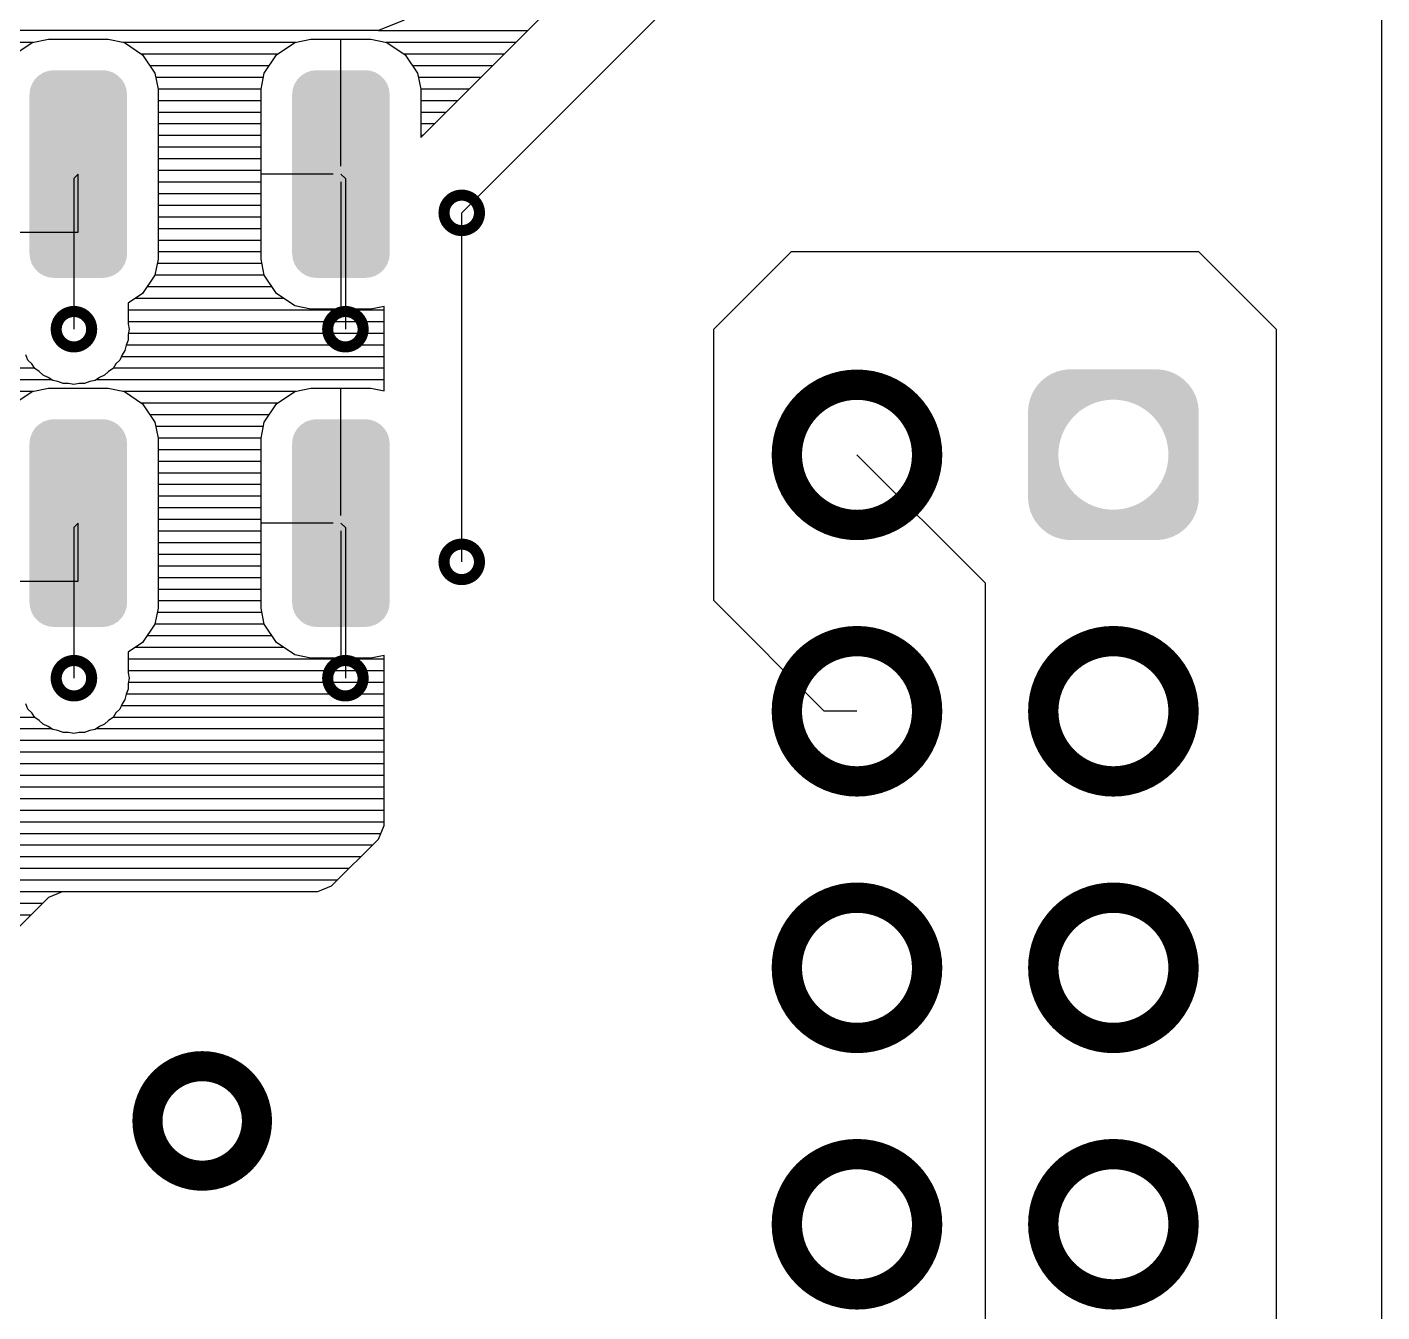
# Model space of a CAD drawing. Extents: x 295 to 953, y 10 to 290.
# Drawn here: x 756.11 to 800.48, y 148.31 to 190.38 of the extents above; entities that cross this region are included whole.
import ezdxf

# ---------------------------------------------------------------- set-up
doc = ezdxf.new("R2010")
doc.units = 0
doc.header["$LTSCALE"] = 5
doc.header["$MEASUREMENT"] = 0
doc.layers.get('0').update_dxf_attribs({"linetype": 'CONTINUOUS', "lineweight": 25})
doc.layers.add('130409_DV-DPH-A6_TOP', color=5, linetype='CONTINUOUS')

msp = doc.modelspace()

# ---------------------------------------------------------------- linework, layer by layer
for points, const_width in [([(769.762, 184.3, 1), (770.923, 184.3, 1)], 0.363), ([(757.062, 180.49, 1), (758.223, 180.49, 1)], 0.363), ([(765.952, 180.49, 1), (767.113, 180.49, 1)], 0.363), ([(780.989, 176.375, 1), (785.584, 176.375, 1)], 0.993), ([(769.762, 172.87, 1), (770.923, 172.87, 1)], 0.363), ([(780.989, 167.978, 1), (785.584, 167.978, 1)], 0.993), ([(789.386, 167.978, 1), (793.981, 167.978, 1)], 0.993), ([(757.062, 169.06, 1), (758.223, 169.06, 1)], 0.363), ([(765.952, 169.06, 1), (767.113, 169.06, 1)], 0.363), ([(780.989, 159.576, 1), (785.584, 159.576, 1)], 0.993), ([(789.386, 159.576, 1), (793.981, 159.576, 1)], 0.993), ([(760.05, 154.562, 1), (763.637, 154.562, 1)], 0.986), ([(780.989, 151.178, 1), (785.584, 151.178, 1)], 0.993), ([(789.386, 151.178, 1), (793.981, 151.178, 1)], 0.993)]:
    msp.add_lwpolyline(points, format="xyb", close=True, dxfattribs=dict(const_width=const_width))
for points in [[(756.268, 188.52), (756.358, 188.665), (759.302, 188.52), (759.211, 188.665)], [(756.358, 188.665), (756.365, 188.672), (759.211, 188.665), (759.206, 188.672)], [(756.365, 188.672), (756.484, 188.793), (759.206, 188.672), (759.084, 188.793)], [(756.484, 188.793), (756.493, 188.799), (759.084, 188.793), (759.078, 188.799)], [(756.493, 188.799), (756.636, 188.89), (759.078, 188.799), (758.932, 188.89)], [(756.636, 188.89), (756.647, 188.894), (758.932, 188.89), (758.926, 188.894)], [(756.647, 188.894), (756.806, 188.95), (758.926, 188.894), (758.761, 188.95)], [(756.806, 188.95), (756.822, 188.952), (758.761, 188.95), (758.755, 188.952)], [(756.822, 188.952), (756.985, 188.971), (758.755, 188.952), (758.585, 188.971)], [(764.869, 188.52), (764.958, 188.665), (767.903, 188.52), (767.811, 188.665)], [(764.958, 188.665), (764.965, 188.672), (767.811, 188.665), (767.807, 188.672)], [(764.965, 188.672), (765.085, 188.793), (767.807, 188.672), (767.684, 188.793)], [(765.085, 188.793), (765.093, 188.799), (767.684, 188.793), (767.679, 188.799)], [(765.093, 188.799), (765.237, 188.89), (767.679, 188.799), (767.532, 188.89)], [(765.237, 188.89), (765.247, 188.894), (767.532, 188.89), (767.526, 188.894)], [(765.247, 188.894), (765.406, 188.95), (767.526, 188.894), (767.361, 188.95)], [(765.406, 188.95), (765.423, 188.952), (767.361, 188.95), (767.356, 188.952)], [(765.423, 188.952), (765.585, 188.971), (767.356, 188.952), (767.185, 188.971)], [(756.185, 182.969), (756.185, 188.171), (759.385, 182.969), (759.385, 188.171)], [(756.187, 188.171), (756.205, 188.341), (759.382, 188.171), (759.363, 188.341)], [(756.205, 188.341), (756.208, 188.35), (759.363, 188.341), (759.362, 188.35)], [(756.208, 188.35), (756.263, 188.512), (759.362, 188.35), (759.305, 188.512)], [(756.263, 188.512), (756.268, 188.52), (759.305, 188.512), (759.302, 188.52)], [(764.785, 182.969), (764.785, 188.171), (767.985, 182.969), (767.985, 188.171)], [(764.788, 188.171), (764.806, 188.341), (767.983, 188.171), (767.964, 188.341)], [(764.806, 188.341), (764.809, 188.35), (767.964, 188.341), (767.963, 188.35)], [(764.809, 188.35), (764.864, 188.512), (767.963, 188.35), (767.906, 188.512)], [(764.864, 188.512), (764.869, 188.52), (767.906, 188.512), (767.903, 188.52)], [(756.206, 182.799), (756.187, 182.969), (759.364, 182.799), (759.382, 182.969)], [(764.807, 182.799), (764.788, 182.969), (767.965, 182.799), (767.983, 182.969)], [(756.207, 182.79), (756.206, 182.799), (759.361, 182.79), (759.364, 182.799)], [(756.264, 182.628), (756.207, 182.79), (759.306, 182.628), (759.361, 182.79)], [(756.267, 182.62), (756.264, 182.628), (759.301, 182.62), (759.306, 182.628)], [(756.359, 182.475), (756.267, 182.62), (759.212, 182.475), (759.301, 182.62)], [(756.363, 182.468), (756.359, 182.475), (759.205, 182.468), (759.212, 182.475)], [(756.486, 182.347), (756.363, 182.468), (759.085, 182.347), (759.205, 182.468)], [(764.808, 182.79), (764.807, 182.799), (767.962, 182.79), (767.965, 182.799)], [(764.865, 182.628), (764.808, 182.79), (767.907, 182.628), (767.962, 182.79)], [(764.868, 182.62), (764.865, 182.628), (767.902, 182.62), (767.907, 182.628)], [(764.959, 182.475), (764.868, 182.62), (767.812, 182.475), (767.902, 182.62)], [(764.964, 182.468), (764.959, 182.475), (767.805, 182.468), (767.812, 182.475)], [(765.086, 182.347), (764.964, 182.468), (767.686, 182.347), (767.805, 182.468)], [(756.491, 182.341), (756.486, 182.347), (759.077, 182.341), (759.085, 182.347)], [(756.638, 182.25), (756.491, 182.341), (758.933, 182.25), (759.077, 182.341)], [(756.644, 182.246), (756.638, 182.25), (758.923, 182.246), (758.933, 182.25)], [(756.809, 182.19), (756.644, 182.246), (758.764, 182.19), (758.923, 182.246)], [(756.814, 182.188), (756.809, 182.19), (758.747, 182.188), (758.764, 182.19)], [(756.985, 182.169), (756.814, 182.188), (758.585, 182.169), (758.747, 182.188)], [(765.092, 182.341), (765.086, 182.347), (767.677, 182.341), (767.686, 182.347)], [(765.238, 182.25), (765.092, 182.341), (767.534, 182.25), (767.677, 182.341)], [(765.244, 182.246), (765.238, 182.25), (767.523, 182.246), (767.534, 182.25)], [(765.409, 182.19), (765.244, 182.246), (767.364, 182.19), (767.523, 182.246)], [(765.415, 182.188), (765.409, 182.19), (767.348, 182.188), (767.364, 182.19)], [(765.585, 182.169), (765.415, 182.188), (767.185, 182.169), (767.348, 182.188)], [(789.329, 178.795), (789.379, 178.839), (794.038, 178.795), (793.989, 178.839)], [(789.379, 178.839), (789.385, 178.845), (793.989, 178.839), (793.982, 178.845)], [(789.385, 178.845), (789.437, 178.886), (793.982, 178.845), (793.93, 178.886)], [(789.437, 178.886), (789.444, 178.892), (793.93, 178.886), (793.923, 178.892)], [(789.444, 178.892), (789.498, 178.93), (793.923, 178.892), (793.869, 178.93)], [(789.498, 178.93), (789.506, 178.936), (793.869, 178.93), (793.861, 178.936)], [(789.506, 178.936), (789.562, 178.971), (793.861, 178.936), (793.806, 178.971)], [(789.562, 178.971), (789.569, 178.976), (793.806, 178.971), (793.798, 178.976)], [(789.569, 178.976), (789.627, 179.009), (793.798, 178.976), (793.741, 179.009)], [(789.627, 179.009), (789.635, 179.013), (793.741, 179.009), (793.732, 179.013)], [(789.635, 179.013), (789.694, 179.042), (793.732, 179.013), (793.673, 179.042)], [(789.694, 179.042), (789.702, 179.046), (793.673, 179.042), (793.664, 179.046)], [(789.702, 179.046), (789.764, 179.072), (793.664, 179.046), (793.604, 179.072)], [(789.764, 179.072), (789.772, 179.076), (793.604, 179.072), (793.595, 179.076)], [(789.772, 179.076), (789.834, 179.099), (793.595, 179.076), (793.534, 179.099)], [(789.834, 179.099), (789.842, 179.102), (793.534, 179.099), (793.524, 179.102)], [(789.842, 179.102), (789.906, 179.121), (793.524, 179.102), (793.462, 179.121)], [(789.906, 179.121), (789.914, 179.124), (793.462, 179.121), (793.452, 179.124)], [(789.914, 179.124), (789.979, 179.14), (793.452, 179.124), (793.389, 179.14)], [(789.979, 179.14), (789.988, 179.142), (793.389, 179.14), (793.379, 179.142)], [(789.988, 179.142), (790.054, 179.155), (793.379, 179.142), (793.315, 179.155)], [(790.054, 179.155), (790.062, 179.156), (793.315, 179.155), (793.304, 179.156)], [(790.062, 179.156), (790.129, 179.165), (793.304, 179.156), (793.24, 179.165)], [(790.129, 179.165), (790.136, 179.166), (793.24, 179.165), (793.229, 179.166)], [(790.136, 179.166), (790.205, 179.172), (793.229, 179.166), (793.165, 179.172)], [(790.205, 179.172), (790.211, 179.172), (793.165, 179.172), (793.148, 179.172)], [(790.211, 179.172), (790.287, 179.174), (793.148, 179.172), (793.081, 179.174)], [(789.018, 178.362), (789.022, 178.37), (794.35, 178.362), (794.345, 178.37)], [(789.022, 178.37), (789.051, 178.429), (794.345, 178.37), (794.316, 178.429)], [(789.051, 178.429), (789.055, 178.437), (794.316, 178.429), (794.312, 178.437)], [(789.055, 178.437), (789.088, 178.495), (794.312, 178.437), (794.279, 178.495)], [(789.088, 178.495), (789.093, 178.503), (794.279, 178.495), (794.274, 178.503)], [(789.093, 178.503), (789.129, 178.558), (794.274, 178.503), (794.239, 178.558)], [(789.129, 178.558), (789.134, 178.566), (794.239, 178.558), (794.233, 178.566)], [(789.134, 178.566), (789.172, 178.62), (794.233, 178.566), (794.195, 178.62)], [(789.172, 178.62), (789.178, 178.627), (794.195, 178.62), (794.189, 178.627)], [(789.178, 178.627), (789.219, 178.679), (794.189, 178.627), (794.148, 178.679)], [(789.219, 178.679), (789.225, 178.686), (794.148, 178.679), (794.142, 178.686)], [(789.225, 178.686), (789.27, 178.735), (794.142, 178.686), (794.098, 178.735)], [(789.27, 178.735), (789.276, 178.741), (794.098, 178.735), (794.091, 178.741)], [(789.276, 178.741), (789.323, 178.788), (794.091, 178.741), (794.045, 178.788)], [(789.323, 178.788), (789.329, 178.795), (794.045, 178.788), (794.038, 178.795)], [(788.895, 177.899), (788.899, 177.937), (790.716, 177.899), (790.779, 177.937)], [(788.899, 177.937), (788.9, 177.944), (790.779, 177.937), (790.79, 177.944)], [(788.9, 177.944), (788.906, 177.984), (790.79, 177.944), (790.865, 177.984)], [(788.906, 177.984), (788.909, 178.011), (790.865, 177.984), (790.921, 178.011)], [(788.909, 178.011), (788.911, 178.021), (790.921, 178.011), (790.942, 178.021)], [(788.911, 178.021), (788.918, 178.055), (790.942, 178.021), (791.021, 178.055)], [(788.918, 178.055), (788.924, 178.084), (791.021, 178.055), (791.101, 178.084)], [(788.924, 178.085), (788.93, 178.11), (791.104, 178.085), (791.183, 178.11)], [(788.924, 178.084), (788.924, 178.085), (791.101, 178.084), (791.104, 178.085)], [(788.93, 178.11), (788.936, 178.132), (791.183, 178.11), (791.265, 178.132)], [(788.936, 178.132), (788.94, 178.15), (791.265, 178.132), (791.349, 178.15)], [(788.94, 178.15), (788.943, 178.158), (791.349, 178.15), (791.401, 178.158)], [(788.943, 178.158), (788.944, 178.164), (791.401, 178.158), (791.433, 178.164)], [(788.944, 178.164), (788.947, 178.174), (791.433, 178.164), (791.518, 178.174)], [(788.947, 178.174), (788.949, 178.179), (791.518, 178.174), (791.604, 178.179)], [(788.949, 178.179), (788.95, 178.181), (791.604, 178.179), (791.689, 178.181)], [(788.95, 178.181), (788.962, 178.222), (794.417, 178.181), (794.405, 178.222)], [(788.962, 178.222), (788.965, 178.23), (794.405, 178.222), (794.402, 178.23)], [(788.965, 178.23), (788.988, 178.292), (794.402, 178.23), (794.379, 178.292)], [(788.988, 178.292), (788.991, 178.301), (794.379, 178.292), (794.376, 178.301)], [(788.991, 178.301), (789.018, 178.362), (794.376, 178.301), (794.35, 178.362)], [(791.775, 178.179), (791.689, 178.181), (794.418, 178.179), (794.417, 178.181)], [(791.86, 178.172), (791.775, 178.179), (794.42, 178.172), (794.418, 178.179)], [(791.945, 178.162), (791.86, 178.172), (794.423, 178.162), (794.42, 178.172)], [(792.019, 178.149), (791.945, 178.162), (794.427, 178.149), (794.423, 178.162)], [(792.029, 178.148), (792.019, 178.149), (794.428, 178.148), (794.427, 178.149)], [(792.113, 178.129), (792.029, 178.148), (794.432, 178.129), (794.428, 178.148)], [(792.195, 178.107), (792.113, 178.129), (794.438, 178.107), (794.432, 178.129)], [(792.277, 178.081), (792.195, 178.107), (794.444, 178.081), (794.438, 178.107)], [(792.288, 178.076), (792.277, 178.081), (794.445, 178.076), (794.444, 178.081)], [(792.357, 178.051), (792.288, 178.076), (794.45, 178.051), (794.445, 178.076)], [(792.435, 178.017), (792.357, 178.051), (794.457, 178.017), (794.45, 178.051)], [(792.465, 178.002), (792.435, 178.017), (794.459, 178.002), (794.457, 178.017)], [(792.512, 177.979), (792.465, 178.002), (794.463, 177.979), (794.459, 178.002)], [(792.587, 177.938), (792.512, 177.979), (794.468, 177.938), (794.463, 177.979)], [(792.604, 177.928), (792.587, 177.938), (794.47, 177.928), (794.468, 177.938)], [(792.66, 177.893), (792.604, 177.928), (794.472, 177.893), (794.47, 177.928)], [(756.647, 177.464), (756.806, 177.52), (758.926, 177.464), (758.761, 177.52)], [(756.806, 177.52), (756.822, 177.522), (758.761, 177.52), (758.755, 177.522)], [(756.822, 177.522), (756.985, 177.541), (758.755, 177.522), (758.585, 177.541)], [(765.247, 177.464), (765.406, 177.52), (767.526, 177.464), (767.361, 177.52)], [(765.406, 177.52), (765.423, 177.522), (767.361, 177.52), (767.356, 177.522)], [(765.423, 177.522), (765.585, 177.541), (767.356, 177.522), (767.185, 177.541)], [(788.89, 177.801), (788.892, 177.852), (790.577, 177.801), (790.645, 177.852)], [(788.89, 177.777), (788.89, 177.801), (790.548, 177.777), (790.577, 177.801)], [(788.89, 177.747), (788.89, 177.777), (790.51, 177.747), (790.548, 177.777)], [(788.89, 177.689), (788.89, 177.747), (790.447, 177.689), (790.51, 177.747)], [(788.89, 177.629), (788.89, 177.689), (790.386, 177.629), (790.447, 177.689)], [(788.89, 177.566), (788.89, 177.629), (790.328, 177.566), (790.386, 177.629)], [(788.89, 177.5), (788.89, 177.566), (790.274, 177.5), (790.328, 177.566)], [(788.89, 177.432), (788.89, 177.5), (790.222, 177.432), (790.274, 177.5)], [(788.892, 177.862), (788.895, 177.899), (790.66, 177.862), (790.716, 177.899)], [(788.892, 177.852), (788.892, 177.862), (790.645, 177.852), (790.66, 177.862)], [(792.72, 177.853), (792.66, 177.893), (794.476, 177.853), (794.472, 177.893)], [(792.731, 177.845), (792.72, 177.853), (794.476, 177.845), (794.476, 177.853)], [(792.799, 177.794), (792.731, 177.845), (794.477, 177.794), (794.476, 177.845)], [(792.819, 177.777), (792.799, 177.794), (794.478, 177.777), (794.477, 177.794)], [(792.865, 177.739), (792.819, 177.777), (794.478, 177.739), (794.478, 177.777)], [(792.928, 177.682), (792.865, 177.739), (794.478, 177.682), (794.478, 177.739)], [(792.989, 177.621), (792.928, 177.682), (794.478, 177.621), (794.478, 177.682)], [(793.046, 177.558), (792.989, 177.621), (794.478, 177.558), (794.478, 177.621)], [(793.101, 177.492), (793.046, 177.558), (794.478, 177.492), (794.478, 177.558)], [(793.152, 177.423), (793.101, 177.492), (794.478, 177.423), (794.478, 177.492)], [(756.208, 176.92), (756.263, 177.082), (759.362, 176.92), (759.305, 177.082)], [(756.263, 177.082), (756.268, 177.09), (759.305, 177.082), (759.302, 177.09)], [(756.268, 177.09), (756.358, 177.235), (759.302, 177.09), (759.211, 177.235)], [(756.358, 177.235), (756.365, 177.242), (759.211, 177.235), (759.206, 177.242)], [(756.365, 177.242), (756.484, 177.363), (759.206, 177.242), (759.084, 177.363)], [(756.484, 177.363), (756.493, 177.369), (759.084, 177.363), (759.078, 177.369)], [(756.493, 177.369), (756.636, 177.46), (759.078, 177.369), (758.932, 177.46)], [(756.636, 177.46), (756.647, 177.464), (758.932, 177.46), (758.926, 177.464)], [(764.809, 176.92), (764.864, 177.082), (767.963, 176.92), (767.906, 177.082)], [(764.864, 177.082), (764.869, 177.09), (767.906, 177.082), (767.903, 177.09)], [(764.869, 177.09), (764.958, 177.235), (767.903, 177.09), (767.811, 177.235)], [(764.958, 177.235), (764.965, 177.242), (767.811, 177.235), (767.807, 177.242)], [(764.965, 177.242), (765.085, 177.363), (767.807, 177.242), (767.684, 177.363)], [(765.085, 177.363), (765.093, 177.369), (767.684, 177.363), (767.679, 177.369)], [(765.093, 177.369), (765.237, 177.46), (767.679, 177.369), (767.532, 177.46)], [(765.237, 177.46), (765.247, 177.464), (767.532, 177.46), (767.526, 177.464)], [(788.89, 177.362), (788.89, 177.432), (790.174, 177.362), (790.222, 177.432)], [(788.89, 177.289), (788.89, 177.362), (790.129, 177.289), (790.174, 177.362)], [(788.89, 177.214), (788.89, 177.289), (790.087, 177.214), (790.129, 177.289)], [(788.89, 177.137), (788.89, 177.214), (790.05, 177.137), (790.087, 177.214)], [(788.89, 177.059), (788.89, 177.137), (790.015, 177.059), (790.05, 177.137)], [(788.89, 176.979), (788.89, 177.059), (789.985, 176.979), (790.015, 177.059)], [(793.2, 177.352), (793.152, 177.423), (794.478, 177.352), (794.478, 177.423)], [(793.244, 177.279), (793.2, 177.352), (794.478, 177.279), (794.478, 177.352)], [(793.285, 177.204), (793.244, 177.279), (794.478, 177.204), (794.478, 177.279)], [(793.322, 177.127), (793.285, 177.204), (794.478, 177.127), (794.478, 177.204)], [(793.356, 177.048), (793.322, 177.127), (794.478, 177.048), (794.478, 177.127)], [(793.386, 176.968), (793.356, 177.048), (794.478, 176.968), (794.478, 177.048)], [(756.185, 171.539), (756.185, 176.741), (759.385, 171.539), (759.385, 176.741)], [(756.187, 176.741), (756.205, 176.911), (759.382, 176.741), (759.363, 176.911)], [(756.205, 176.911), (756.208, 176.92), (759.363, 176.911), (759.362, 176.92)], [(764.785, 171.539), (764.785, 176.741), (767.985, 171.539), (767.985, 176.741)], [(764.788, 176.741), (764.806, 176.911), (767.983, 176.741), (767.964, 176.911)], [(764.806, 176.911), (764.809, 176.92), (767.964, 176.911), (767.963, 176.92)], [(788.89, 176.897), (788.89, 176.979), (789.959, 176.897), (789.985, 176.979)], [(788.89, 176.815), (788.89, 176.897), (789.936, 176.815), (789.959, 176.897)], [(788.89, 176.731), (788.89, 176.815), (789.917, 176.731), (789.936, 176.815)], [(788.89, 176.647), (788.89, 176.731), (789.903, 176.647), (789.917, 176.731)], [(788.89, 176.562), (788.89, 176.647), (789.892, 176.562), (789.903, 176.647)], [(793.412, 176.887), (793.386, 176.968), (794.478, 176.887), (794.478, 176.968)], [(793.434, 176.804), (793.412, 176.887), (794.478, 176.804), (794.478, 176.887)], [(793.452, 176.72), (793.434, 176.804), (794.478, 176.72), (794.478, 176.804)], [(793.466, 176.636), (793.452, 176.72), (794.478, 176.636), (794.478, 176.72)], [(793.476, 176.551), (793.466, 176.636), (794.478, 176.551), (794.478, 176.636)], [(788.89, 176.477), (788.89, 176.562), (789.885, 176.477), (789.892, 176.562)], [(788.89, 176.391), (788.89, 176.477), (789.883, 176.391), (789.885, 176.477)], [(788.89, 176.38), (788.89, 176.391), (789.883, 176.38), (789.883, 176.391)], [(788.89, 176.295), (788.89, 176.38), (789.885, 176.295), (789.883, 176.38)], [(788.89, 176.209), (788.89, 176.295), (789.891, 176.209), (789.885, 176.295)], [(788.89, 176.124), (788.89, 176.209), (789.901, 176.124), (789.891, 176.209)], [(793.465, 176.113), (793.475, 176.198), (794.478, 176.113), (794.478, 176.198)], [(793.475, 176.198), (793.482, 176.284), (794.478, 176.198), (794.478, 176.284)], [(793.482, 176.466), (793.476, 176.551), (794.478, 176.466), (794.478, 176.551)], [(793.484, 176.38), (793.482, 176.466), (794.478, 176.38), (794.478, 176.466)], [(793.482, 176.284), (793.484, 176.369), (794.478, 176.284), (794.478, 176.369)], [(793.484, 176.369), (793.484, 176.38), (794.478, 176.369), (794.478, 176.38)], [(788.89, 176.04), (788.89, 176.124), (789.915, 176.04), (789.901, 176.124)], [(788.89, 175.957), (788.89, 176.04), (789.933, 175.957), (789.915, 176.04)], [(788.89, 175.874), (788.89, 175.957), (789.955, 175.874), (789.933, 175.957)], [(788.89, 175.792), (788.89, 175.874), (789.981, 175.792), (789.955, 175.874)], [(788.89, 175.712), (788.89, 175.792), (790.011, 175.712), (789.981, 175.792)], [(788.89, 175.634), (788.89, 175.712), (790.045, 175.634), (790.011, 175.712)], [(793.318, 175.623), (793.352, 175.702), (794.478, 175.623), (794.478, 175.702)], [(793.352, 175.702), (793.382, 175.782), (794.478, 175.702), (794.478, 175.782)], [(793.382, 175.782), (793.409, 175.863), (794.478, 175.782), (794.478, 175.863)], [(793.409, 175.863), (793.431, 175.946), (794.478, 175.863), (794.478, 175.946)], [(793.431, 175.946), (793.45, 176.029), (794.478, 175.946), (794.478, 176.029)], [(793.45, 176.029), (793.465, 176.113), (794.478, 176.029), (794.478, 176.113)], [(788.89, 175.557), (788.89, 175.634), (790.082, 175.557), (790.045, 175.634)], [(788.89, 175.481), (788.89, 175.557), (790.123, 175.481), (790.082, 175.557)], [(788.89, 175.408), (788.89, 175.481), (790.168, 175.408), (790.123, 175.481)], [(788.89, 175.337), (788.89, 175.408), (790.215, 175.337), (790.168, 175.408)], [(788.89, 175.269), (788.89, 175.337), (790.267, 175.269), (790.215, 175.337)], [(788.89, 175.203), (788.89, 175.269), (790.321, 175.203), (790.267, 175.269)], [(793.039, 175.194), (793.094, 175.26), (794.478, 175.194), (794.478, 175.26)], [(793.094, 175.26), (793.145, 175.328), (794.478, 175.26), (794.478, 175.328)], [(793.145, 175.328), (793.194, 175.399), (794.478, 175.328), (794.478, 175.399)], [(793.194, 175.399), (793.239, 175.472), (794.478, 175.399), (794.478, 175.472)], [(793.239, 175.472), (793.28, 175.547), (794.478, 175.472), (794.478, 175.547)], [(793.28, 175.547), (793.318, 175.623), (794.478, 175.547), (794.478, 175.623)], [(788.89, 175.14), (788.89, 175.203), (790.378, 175.14), (790.321, 175.203)], [(788.89, 175.079), (788.89, 175.14), (790.439, 175.079), (790.378, 175.14)], [(788.89, 175.021), (788.89, 175.079), (790.502, 175.021), (790.439, 175.079)], [(788.89, 174.983), (788.89, 175.021), (790.548, 174.983), (790.502, 175.021)], [(788.89, 174.967), (788.89, 174.983), (790.568, 174.967), (790.548, 174.983)], [(788.891, 174.915), (788.89, 174.967), (790.636, 174.915), (790.568, 174.967)], [(788.892, 174.908), (788.891, 174.915), (790.647, 174.908), (790.636, 174.915)], [(788.895, 174.867), (788.892, 174.908), (790.707, 174.867), (790.647, 174.908)], [(788.898, 174.833), (788.895, 174.867), (790.763, 174.833), (790.707, 174.867)], [(788.899, 174.823), (788.898, 174.833), (790.78, 174.823), (790.763, 174.833)], [(788.905, 174.781), (788.899, 174.823), (790.855, 174.781), (790.78, 174.823)], [(792.502, 174.776), (792.578, 174.817), (794.462, 174.776), (794.468, 174.817)], [(792.578, 174.817), (792.589, 174.824), (794.468, 174.817), (794.468, 174.824)], [(792.589, 174.824), (792.651, 174.861), (794.468, 174.824), (794.472, 174.861)], [(792.651, 174.861), (792.707, 174.899), (794.472, 174.861), (794.475, 174.899)], [(792.707, 174.899), (792.722, 174.909), (794.475, 174.899), (794.475, 174.909)], [(792.722, 174.909), (792.791, 174.96), (794.475, 174.909), (794.477, 174.96)], [(792.791, 174.96), (792.819, 174.983), (794.477, 174.96), (794.478, 174.983)], [(792.819, 174.983), (792.857, 175.014), (794.478, 174.983), (794.478, 175.014)], [(792.857, 175.014), (792.92, 175.071), (794.478, 175.014), (794.478, 175.071)], [(792.92, 175.071), (792.981, 175.131), (794.478, 175.071), (794.478, 175.131)], [(792.981, 175.131), (793.039, 175.194), (794.478, 175.131), (794.478, 175.194)], [(788.908, 174.758), (788.905, 174.781), (790.902, 174.758), (790.855, 174.781)], [(788.911, 174.744), (788.908, 174.758), (790.932, 174.744), (790.902, 174.758)], [(788.917, 174.71), (788.911, 174.744), (791.01, 174.71), (790.932, 174.744)], [(788.922, 174.684), (788.917, 174.71), (791.079, 174.684), (791.01, 174.71)], [(788.923, 174.68), (788.922, 174.684), (791.09, 174.68), (791.079, 174.684)], [(788.93, 174.654), (788.923, 174.68), (791.172, 174.654), (791.09, 174.68)], [(788.935, 174.631), (788.93, 174.654), (791.254, 174.631), (791.172, 174.654)], [(788.94, 174.613), (788.935, 174.631), (791.338, 174.613), (791.254, 174.631)], [(788.94, 174.611), (788.94, 174.613), (791.349, 174.611), (791.338, 174.613)], [(788.944, 174.598), (788.94, 174.611), (791.422, 174.598), (791.349, 174.611)], [(788.947, 174.588), (788.944, 174.598), (791.507, 174.588), (791.422, 174.598)], [(788.949, 174.582), (788.947, 174.588), (791.593, 174.582), (791.507, 174.588)], [(788.95, 174.579), (788.949, 174.582), (791.678, 174.579), (791.593, 174.582)], [(788.962, 174.539), (788.95, 174.579), (794.405, 174.539), (794.418, 174.579)], [(788.965, 174.53), (788.962, 174.539), (794.402, 174.53), (794.405, 174.539)], [(788.988, 174.468), (788.965, 174.53), (794.379, 174.468), (794.402, 174.53)], [(788.992, 174.46), (788.988, 174.468), (794.376, 174.46), (794.379, 174.468)], [(789.018, 174.399), (788.992, 174.46), (794.349, 174.399), (794.376, 174.46)], [(789.022, 174.391), (789.018, 174.399), (794.346, 174.391), (794.349, 174.399)], [(789.051, 174.331), (789.022, 174.391), (794.316, 174.331), (794.346, 174.391)], [(791.678, 174.579), (791.764, 174.581), (794.418, 174.579), (794.418, 174.581)], [(791.764, 174.581), (791.849, 174.587), (794.418, 174.581), (794.42, 174.587)], [(791.849, 174.587), (791.934, 174.597), (794.42, 174.587), (794.423, 174.597)], [(791.934, 174.597), (791.966, 174.602), (794.423, 174.597), (794.425, 174.602)], [(791.966, 174.602), (792.018, 174.611), (794.425, 174.602), (794.427, 174.611)], [(792.018, 174.611), (792.102, 174.629), (794.427, 174.611), (794.431, 174.629)], [(792.102, 174.629), (792.185, 174.651), (794.431, 174.629), (794.437, 174.651)], [(792.185, 174.651), (792.263, 174.675), (794.437, 174.651), (794.443, 174.675)], [(792.263, 174.675), (792.266, 174.676), (794.443, 174.675), (794.443, 174.676)], [(792.266, 174.676), (792.346, 174.706), (794.443, 174.676), (794.449, 174.706)], [(792.346, 174.706), (792.425, 174.739), (794.449, 174.706), (794.456, 174.739)], [(792.425, 174.739), (792.446, 174.749), (794.456, 174.739), (794.458, 174.749)], [(792.446, 174.749), (792.502, 174.776), (794.458, 174.749), (794.462, 174.776)], [(789.056, 174.323), (789.051, 174.331), (794.312, 174.323), (794.316, 174.331)], [(789.088, 174.266), (789.056, 174.323), (794.279, 174.266), (794.312, 174.323)], [(789.093, 174.258), (789.088, 174.266), (794.275, 174.258), (794.279, 174.266)], [(789.128, 174.202), (789.093, 174.258), (794.239, 174.202), (794.275, 174.258)], [(789.134, 174.195), (789.128, 174.202), (794.234, 174.195), (794.239, 174.202)], [(789.172, 174.141), (789.134, 174.195), (794.195, 174.141), (794.234, 174.195)], [(789.178, 174.134), (789.172, 174.141), (794.189, 174.134), (794.195, 174.141)], [(789.219, 174.082), (789.178, 174.134), (794.148, 174.082), (794.189, 174.134)], [(789.225, 174.075), (789.219, 174.082), (794.142, 174.075), (794.148, 174.082)], [(789.269, 174.026), (789.225, 174.075), (794.098, 174.026), (794.142, 174.075)], [(789.276, 174.019), (789.269, 174.026), (794.092, 174.019), (794.098, 174.026)], [(789.322, 173.972), (789.276, 174.019), (794.044, 173.972), (794.092, 174.019)], [(789.329, 173.966), (789.322, 173.972), (794.038, 173.966), (794.044, 173.972)], [(789.378, 173.922), (789.329, 173.966), (793.989, 173.922), (794.038, 173.966)], [(789.386, 173.916), (789.378, 173.922), (793.982, 173.916), (793.989, 173.922)], [(789.437, 173.874), (789.386, 173.916), (793.93, 173.874), (793.982, 173.916)], [(789.445, 173.869), (789.437, 173.874), (793.923, 173.869), (793.93, 173.874)], [(789.498, 173.83), (789.445, 173.869), (793.869, 173.83), (793.923, 173.869)], [(789.506, 173.825), (789.498, 173.83), (793.862, 173.825), (793.869, 173.83)], [(789.561, 173.789), (789.506, 173.825), (793.806, 173.789), (793.862, 173.825)], [(789.57, 173.785), (789.561, 173.789), (793.798, 173.785), (793.806, 173.789)], [(789.627, 173.752), (789.57, 173.785), (793.74, 173.752), (793.798, 173.785)], [(789.635, 173.748), (789.627, 173.752), (793.732, 173.748), (793.74, 173.752)], [(789.694, 173.718), (789.635, 173.748), (793.673, 173.718), (793.732, 173.748)], [(789.703, 173.714), (789.694, 173.718), (793.665, 173.714), (793.673, 173.718)], [(789.763, 173.688), (789.703, 173.714), (793.604, 173.688), (793.665, 173.714)], [(789.772, 173.685), (789.763, 173.688), (793.596, 173.685), (793.604, 173.688)], [(789.834, 173.662), (789.772, 173.685), (793.533, 173.662), (793.596, 173.685)], [(789.843, 173.659), (789.834, 173.662), (793.525, 173.659), (793.533, 173.662)], [(789.906, 173.639), (789.843, 173.659), (793.461, 173.639), (793.525, 173.659)], [(789.915, 173.637), (789.906, 173.639), (793.453, 173.637), (793.461, 173.639)], [(789.979, 173.621), (789.915, 173.637), (793.388, 173.621), (793.453, 173.637)], [(789.989, 173.619), (789.979, 173.621), (793.38, 173.619), (793.388, 173.621)], [(790.052, 173.606), (789.989, 173.619), (793.314, 173.606), (793.38, 173.619)], [(790.063, 173.605), (790.052, 173.606), (793.306, 173.605), (793.314, 173.606)], [(790.127, 173.595), (790.063, 173.605), (793.239, 173.595), (793.306, 173.605)], [(790.139, 173.594), (790.127, 173.595), (793.231, 173.594), (793.239, 173.595)], [(790.202, 173.589), (790.139, 173.594), (793.162, 173.589), (793.231, 173.594)], [(790.22, 173.588), (790.202, 173.589), (793.156, 173.588), (793.162, 173.589)], [(790.287, 173.586), (790.22, 173.588), (793.081, 173.586), (793.156, 173.588)], [(756.206, 171.369), (756.187, 171.539), (759.364, 171.369), (759.382, 171.539)], [(756.207, 171.36), (756.206, 171.369), (759.361, 171.36), (759.364, 171.369)], [(756.264, 171.198), (756.207, 171.36), (759.306, 171.198), (759.361, 171.36)], [(764.807, 171.369), (764.788, 171.539), (767.965, 171.369), (767.983, 171.539)], [(764.808, 171.36), (764.807, 171.369), (767.962, 171.36), (767.965, 171.369)], [(764.865, 171.198), (764.808, 171.36), (767.907, 171.198), (767.962, 171.36)], [(756.267, 171.19), (756.264, 171.198), (759.301, 171.19), (759.306, 171.198)], [(756.359, 171.045), (756.267, 171.19), (759.212, 171.045), (759.301, 171.19)], [(756.363, 171.038), (756.359, 171.045), (759.205, 171.038), (759.212, 171.045)], [(756.486, 170.917), (756.363, 171.038), (759.085, 170.917), (759.205, 171.038)], [(756.491, 170.911), (756.486, 170.917), (759.077, 170.911), (759.085, 170.917)], [(756.638, 170.82), (756.491, 170.911), (758.933, 170.82), (759.077, 170.911)], [(756.644, 170.816), (756.638, 170.82), (758.923, 170.816), (758.933, 170.82)], [(764.868, 171.19), (764.865, 171.198), (767.902, 171.19), (767.907, 171.198)], [(764.959, 171.045), (764.868, 171.19), (767.812, 171.045), (767.902, 171.19)], [(764.964, 171.038), (764.959, 171.045), (767.805, 171.038), (767.812, 171.045)], [(765.086, 170.917), (764.964, 171.038), (767.686, 170.917), (767.805, 171.038)], [(765.092, 170.911), (765.086, 170.917), (767.677, 170.911), (767.686, 170.917)], [(765.238, 170.82), (765.092, 170.911), (767.534, 170.82), (767.677, 170.911)], [(765.244, 170.816), (765.238, 170.82), (767.523, 170.816), (767.534, 170.82)], [(756.809, 170.76), (756.644, 170.816), (758.764, 170.76), (758.923, 170.816)], [(756.814, 170.758), (756.809, 170.76), (758.747, 170.758), (758.764, 170.76)], [(756.985, 170.739), (756.814, 170.758), (758.585, 170.739), (758.747, 170.758)], [(765.409, 170.76), (765.244, 170.816), (767.364, 170.76), (767.523, 170.816)], [(765.415, 170.758), (765.409, 170.76), (767.348, 170.758), (767.364, 170.76)], [(765.585, 170.739), (765.415, 170.758), (767.185, 170.739), (767.348, 170.758)]]:
    msp.add_solid(points)
at = {"layer": '130409_DV-DPH-A6_TOP', "color": 7}
for p, q in [((800.477, 75.999), (800.477, 263.995)), ((800.477, 75.999), (800.477, 263.995)), ((771.613, 189.38), (782.855, 200.622)), ((770.343, 184.3), (782.408, 196.365)), ((768.458, 190.614), (767.62, 190.269)), ((767.62, 190.269), (750.932, 190.269)), ((756.276, 189.878), (756.804, 189.985)), ((756.804, 189.985), (758.765, 189.985)), ((758.765, 189.985), (759.294, 189.878)), ((764.876, 189.878), (765.405, 189.985)), ((765.405, 189.985), (767.366, 189.985)), ((766.385, 185.824), (766.385, 189.985)), ((767.366, 189.985), (767.894, 189.878)), ((767.62, 190.269), (772.496, 190.269)), ((752.075, 189.888), (756.312, 189.888)), ((755.677, 189.477), (756.276, 189.878)), ((759.258, 189.888), (764.912, 189.888)), ((759.294, 189.878), (759.893, 189.477)), ((759.852, 189.507), (764.318, 189.507)), ((759.893, 189.477), (760.294, 188.877)), ((763.876, 188.877), (764.277, 189.477)), ((764.277, 189.477), (764.876, 189.878)), ((767.858, 189.888), (772.115, 189.888)), ((767.894, 189.878), (768.493, 189.477)), ((768.453, 189.507), (771.734, 189.507)), ((768.493, 189.477), (768.895, 188.877)), ((760.132, 189.126), (764.038, 189.126)), ((768.732, 189.126), (771.353, 189.126)), ((769.001, 186.769), (771.613, 189.38)), ((760.294, 188.877), (760.401, 188.349)), ((760.32, 188.745), (763.85, 188.745)), ((763.769, 188.349), (763.876, 188.877)), ((768.895, 188.877), (769.001, 188.349)), ((768.92, 188.745), (770.972, 188.745)), ((760.396, 188.364), (763.774, 188.364)), ((760.401, 188.349), (760.401, 182.786)), ((763.769, 182.786), (763.769, 188.349)), ((768.996, 188.364), (770.591, 188.364)), ((769.001, 188.349), (769.001, 186.769)), ((760.401, 187.983), (763.769, 187.983)), ((769.001, 187.983), (770.21, 187.983)), ((760.401, 187.602), (763.769, 187.602)), ((769.001, 187.602), (769.829, 187.602)), ((760.401, 187.221), (763.769, 187.221)), ((760.401, 186.84), (763.769, 186.84)), ((769.001, 187.221), (769.448, 187.221)), ((769.001, 186.84), (769.067, 186.84)), ((760.401, 186.459), (763.769, 186.459)), ((760.401, 186.078), (763.769, 186.078)), ((757.785, 185.57), (757.643, 185.423)), ((757.785, 183.665), (757.785, 185.57)), ((760.401, 185.697), (763.769, 185.697)), ((766.131, 185.57), (763.769, 185.57)), ((766.385, 185.57), (766.533, 185.423)), ((757.643, 185.423), (757.643, 180.49)), ((760.401, 185.316), (763.769, 185.316)), ((766.385, 185.316), (766.385, 181.15)), ((766.533, 185.423), (766.533, 180.49)), ((760.401, 184.935), (763.769, 184.935)), ((760.401, 184.554), (763.769, 184.554)), ((760.401, 184.173), (763.769, 184.173)), ((770.343, 172.87), (770.343, 184.3)), ((760.401, 183.792), (763.769, 183.792)), ((742.403, 183.665), (757.785, 183.665)), ((760.401, 183.411), (763.769, 183.411)), ((760.401, 183.03), (763.769, 183.03)), ((778.598, 180.49), (781.138, 183.03)), ((781.138, 183.03), (794.473, 183.03)), ((794.473, 183.03), (797.013, 180.49)), ((760.401, 182.786), (760.294, 182.258)), ((760.371, 182.649), (763.8, 182.649)), ((763.876, 182.258), (763.769, 182.786)), ((760.294, 182.258), (759.893, 181.658)), ((760.299, 182.268), (763.871, 182.268)), ((764.277, 181.658), (763.876, 182.258)), ((759.893, 181.658), (759.421, 181.338)), ((759.664, 181.506), (764.506, 181.506)), ((760.045, 181.887), (764.125, 181.887)), ((764.876, 181.257), (764.277, 181.658)), ((759.421, 181.338), (759.421, 180.663)), ((759.421, 181.125), (767.797, 181.125)), ((765.405, 181.15), (764.876, 181.257)), ((767.366, 181.15), (765.405, 181.15)), ((767.797, 181.237), (767.366, 181.15)), ((767.797, 178.468), (767.797, 181.237)), ((759.421, 180.744), (767.797, 180.744)), ((759.421, 180.663), (759.451, 180.49)), ((759.451, 180.49), (759.421, 180.312)), ((759.421, 180.312), (759.421, 180.134)), ((759.426, 180.363), (767.797, 180.363)), ((778.598, 171.6), (778.598, 180.49)), ((797.013, 180.49), (797.013, 114.501)), ((759.314, 179.794), (759.217, 179.647)), ((759.349, 179.967), (759.314, 179.794)), ((759.421, 180.134), (759.349, 179.967)), ((759.355, 179.982), (767.797, 179.982)), ((756.134, 179.479), (756.063, 179.647)), ((756.261, 179.352), (756.134, 179.479)), ((756.357, 179.205), (756.261, 179.352)), ((759.019, 179.352), (758.923, 179.205)), ((759.146, 179.479), (759.019, 179.352)), ((759.217, 179.647), (759.146, 179.479)), ((759.197, 179.601), (767.797, 179.601)), ((735.799, 179.22), (756.352, 179.22)), ((750.932, 178.839), (756.911, 178.839)), ((756.505, 179.108), (756.357, 179.205)), ((756.632, 178.981), (756.505, 179.108)), ((756.799, 178.91), (756.632, 178.981)), ((756.947, 178.814), (756.799, 178.91)), ((757.119, 178.778), (756.947, 178.814)), ((758.333, 178.814), (758.161, 178.778)), ((758.481, 178.91), (758.333, 178.814)), ((758.369, 178.839), (767.797, 178.839)), ((758.648, 178.981), (758.481, 178.91)), ((758.775, 179.108), (758.648, 178.981)), ((758.923, 179.205), (758.775, 179.108)), ((758.928, 179.22), (767.797, 179.22)), ((752.075, 178.458), (756.312, 178.458)), ((755.677, 178.047), (756.276, 178.448)), ((756.276, 178.448), (756.804, 178.555)), ((756.804, 178.555), (758.765, 178.555)), ((757.287, 178.712), (757.119, 178.778)), ((757.465, 178.712), (757.287, 178.712)), ((757.643, 178.676), (757.465, 178.712)), ((757.815, 178.712), (757.643, 178.676)), ((757.993, 178.712), (757.815, 178.712)), ((758.161, 178.778), (757.993, 178.712)), ((758.765, 178.555), (759.294, 178.448)), ((759.258, 178.458), (764.912, 178.458)), ((759.294, 178.448), (759.893, 178.047)), ((764.277, 178.047), (764.876, 178.448)), ((764.876, 178.448), (765.405, 178.555)), ((765.405, 178.555), (767.366, 178.555)), ((766.385, 174.394), (766.385, 178.555)), ((767.366, 178.555), (767.797, 178.468)), ((759.852, 178.077), (764.318, 178.077)), ((759.893, 178.047), (760.294, 177.447)), ((763.876, 177.447), (764.277, 178.047)), ((760.132, 177.696), (764.038, 177.696)), ((760.294, 177.447), (760.401, 176.919)), ((760.32, 177.315), (763.85, 177.315)), ((763.769, 176.919), (763.876, 177.447)), ((760.396, 176.934), (763.774, 176.934)), ((760.401, 176.919), (760.401, 171.356)), ((763.769, 171.356), (763.769, 176.919)), ((760.401, 176.553), (763.769, 176.553)), ((760.401, 176.172), (763.769, 176.172)), ((783.286, 176.375), (787.488, 172.179)), ((760.401, 175.791), (763.769, 175.791)), ((760.401, 175.41), (763.769, 175.41)), ((760.401, 175.029), (763.769, 175.029)), ((760.401, 174.648), (763.769, 174.648)), ((757.785, 174.14), (757.643, 173.993)), ((757.643, 173.993), (757.643, 169.06)), ((757.785, 172.235), (757.785, 174.14)), ((760.401, 174.267), (763.769, 174.267)), ((766.131, 174.14), (763.769, 174.14)), ((766.385, 174.14), (766.533, 173.993)), ((766.533, 173.993), (766.533, 169.06)), ((760.401, 173.886), (763.769, 173.886)), ((760.401, 173.505), (763.769, 173.505)), ((766.385, 173.886), (766.385, 169.72)), ((760.401, 173.124), (763.769, 173.124)), ((760.401, 172.743), (763.769, 172.743)), ((742.403, 172.235), (757.785, 172.235)), ((760.401, 172.362), (763.769, 172.362)), ((787.488, 172.179), (787.488, 121.775)), ((760.401, 171.981), (763.769, 171.981)), ((760.401, 171.356), (760.294, 170.828)), ((760.401, 171.6), (763.769, 171.6)), ((763.876, 170.828), (763.769, 171.356)), ((782.215, 167.978), (778.598, 171.6)), ((760.294, 170.828), (759.893, 170.228)), ((760.299, 170.838), (763.871, 170.838)), ((760.371, 171.219), (763.8, 171.219)), ((764.277, 170.228), (763.876, 170.828)), ((760.045, 170.457), (764.125, 170.457)), ((759.893, 170.228), (759.421, 169.908)), ((759.664, 170.076), (764.506, 170.076)), ((764.876, 169.827), (764.277, 170.228)), ((759.421, 169.908), (759.421, 169.233)), ((759.421, 169.695), (767.803, 169.695)), ((765.405, 169.72), (764.876, 169.827)), ((767.366, 169.72), (765.405, 169.72)), ((767.803, 169.807), (767.366, 169.72)), ((767.803, 164.239), (767.803, 169.807)), ((759.421, 169.314), (767.803, 169.314)), ((759.421, 169.233), (759.451, 169.06)), ((759.451, 169.06), (759.421, 168.882)), ((759.421, 168.704), (759.349, 168.537)), ((759.421, 168.882), (759.421, 168.704)), ((759.426, 168.933), (767.803, 168.933)), ((756.134, 168.049), (756.063, 168.217)), ((759.217, 168.217), (759.146, 168.049)), ((759.197, 168.171), (767.803, 168.171)), ((759.314, 168.364), (759.217, 168.217)), ((759.349, 168.537), (759.314, 168.364)), ((759.355, 168.552), (767.803, 168.552)), ((739.283, 167.79), (756.352, 167.79)), ((756.261, 167.922), (756.134, 168.049)), ((756.357, 167.775), (756.261, 167.922)), ((756.505, 167.678), (756.357, 167.775)), ((758.923, 167.775), (758.775, 167.678)), ((759.019, 167.922), (758.923, 167.775)), ((758.928, 167.79), (767.803, 167.79)), ((759.146, 168.049), (759.019, 167.922)), ((783.286, 167.978), (782.215, 167.978)), ((739.664, 167.409), (756.911, 167.409)), ((756.632, 167.551), (756.505, 167.678)), ((756.799, 167.48), (756.632, 167.551)), ((756.947, 167.384), (756.799, 167.48)), ((757.119, 167.348), (756.947, 167.384)), ((757.287, 167.282), (757.119, 167.348)), ((757.465, 167.282), (757.287, 167.282)), ((757.643, 167.246), (757.465, 167.282)), ((757.815, 167.282), (757.643, 167.246)), ((757.993, 167.282), (757.815, 167.282)), ((758.161, 167.348), (757.993, 167.282)), ((758.333, 167.384), (758.161, 167.348)), ((758.481, 167.48), (758.333, 167.384)), ((758.369, 167.409), (767.803, 167.409)), ((758.648, 167.551), (758.481, 167.48)), ((758.775, 167.678), (758.648, 167.551)), ((739.954, 167.028), (767.803, 167.028)), ((740.111, 166.647), (767.803, 166.647)), ((740.244, 166.266), (767.803, 166.266)), ((740.244, 165.885), (767.803, 165.885)), ((740.244, 165.504), (767.803, 165.504)), ((740.244, 165.123), (767.803, 165.123)), ((740.244, 164.742), (767.803, 164.742)), ((740.244, 164.361), (767.803, 164.361)), ((767.615, 163.792), (767.803, 164.239)), ((740.244, 163.98), (767.691, 163.98)), ((766.08, 162.258), (767.615, 163.792)), ((740.244, 163.599), (767.422, 163.599)), ((740.244, 163.218), (767.041, 163.218)), ((740.244, 162.837), (766.66, 162.837)), ((740.244, 162.456), (766.279, 162.456)), ((740.244, 162.075), (765.633, 162.075)), ((756.82, 161.887), (757.267, 162.075)), ((757.267, 162.075), (765.633, 162.075)), ((765.633, 162.075), (766.08, 162.258)), ((740.244, 161.694), (756.621, 161.694)), ((755.285, 160.353), (756.82, 161.887)), ((740.244, 161.313), (756.24, 161.313))]:
    msp.add_line(p, q, dxfattribs=at)

doc.saveas('drawing.dxf')
